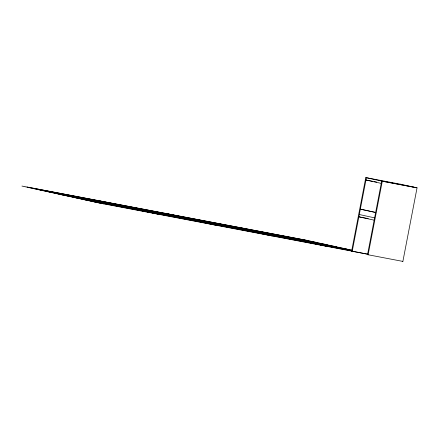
<?xml version="1.0" encoding="UTF-8"?>
<svg xmlns="http://www.w3.org/2000/svg" width="439" height="439" viewBox="0 0 439 439"><rect width="100%" height="100%" fill="white"/><g stroke="black" fill="none" stroke-linecap="round" stroke-linejoin="round"><path stroke-width="0.66" d="M366.389 177.724L352.221 251.3L351.617 251.168L365.786 177.592L401.153 184.347M365.786 177.592L382.292 181.208L368.123 254.785L367.52 254.653L381.689 181.077L416.446 187.7M367.52 254.653L402.881 261.408L417.05 187.832L400.549 184.215M382.292 181.208L417.05 187.832M372.634 181.296L365.95 180.023L381.244 183.376M373.968 181.548L376.646 182.059M368.222 218.595L358.866 216.811L374.16 220.164M308.227 240.643L27.191 187.08L65.027 195.371M36.651 189.154L317.688 242.718M46.111 191.228L327.143 244.792M55.566 193.303L336.603 246.861M60.593 194.526L346.865 249.111M75.294 197.621L351.644 250.29M84.749 199.696L351.732 250.581M94.209 201.77L352.495 250.998M367.975 254.214L99.23 202.999L21.95 186.059L307.421 240.468L352.056 250.252M351.617 251.168L367.662 254.225M375.861 212.487L360.342 209.145L375.636 212.498M359.305 214.512L374.604 217.865M402.278 261.276L402.881 261.408M290.662 238.399L328.498 246.691M237.965 227.254L275.802 235.545M234.453 227.687L272.29 235.979M167.709 213.864L205.545 222.156M178.245 216.976L216.081 225.267M97.453 200.469L135.289 208.766M122.042 206.264L159.873 214.556M65.834 195.553L103.67 203.844"/></g></svg>
